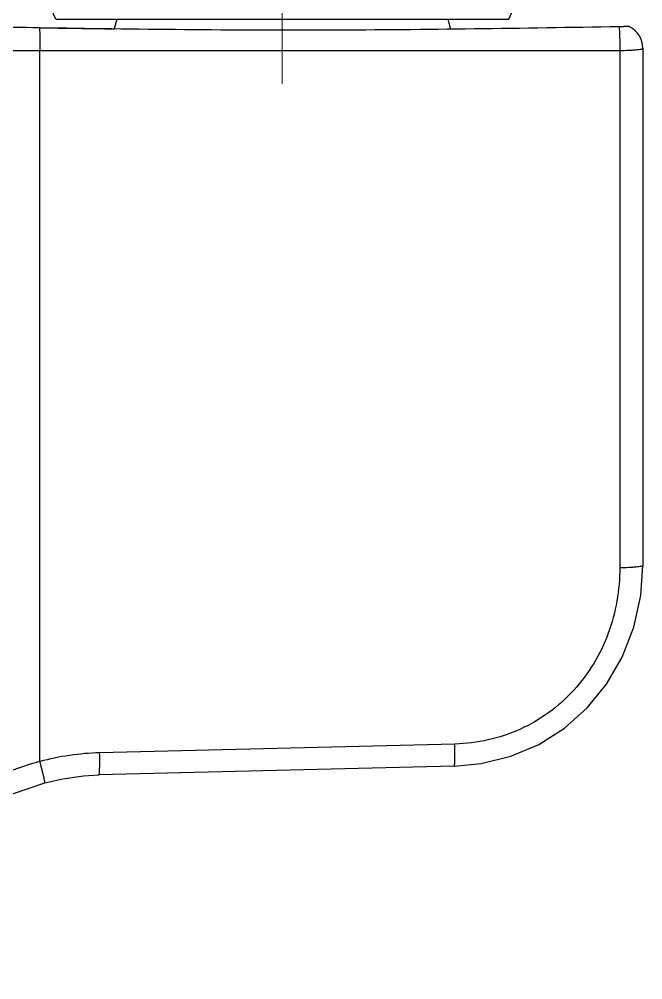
# Model space of a CAD drawing. Extents: x 0 to 1128, y 0 to 827.
# Drawn here: x 302 to 340.5, y 595.8 to 655.2 of the extents above; entities that cross this region are included whole.
import ezdxf

# ---------------------------------------------------------------- set-up
doc = ezdxf.new("R2010")
doc.units = 0
doc.header["$LTSCALE"] = 4
doc.header["$MEASUREMENT"] = 0
doc.linetypes.add('CENTER2', pattern=[28.575, 19.05, -3.175, 3.175, -3.175])
doc.layers.add('Cneter', color=1, linetype='CENTER2', lineweight=13)
doc.layers.add('DEF_LAYER_ASSEM_MEMBER', color=7, linetype='CONTINUOUS')

msp = doc.modelspace()

# ---------------------------------------------------------------- linework, layer by layer
at = {"layer": 'Cneter', "lineweight": 5, "ltscale": 0.5}
msp.add_line((318.228, 674.171), (318.228, 651.171), dxfattribs=at)
at = {"layer": 'DEF_LAYER_ASSEM_MEMBER', "color": 7, "linetype": 'Continuous'}
for p, q in [((304.228, 655.171), (303.728, 656.283)), ((332.228, 655.171), (332.728, 656.283)), ((304.228, 655.171), (332.228, 655.171)), ((307.996, 655.171), (307.835, 654.569)), ((328.461, 655.171), (328.627, 654.549)), ((340.508, 653.371), (340.508, 621.383)), ((328.856, 608.984), (306.901, 608.443))]:
    msp.add_line(p, q, dxfattribs=at)
at = {"layer": 'DEF_LAYER_ASSEM_MEMBER', "color": 9, "linetype": 'Continuous'}
for p, q in [((289.163, 653.242), (303.255, 653.241)), ((303.255, 653.241), (339.086, 653.241)), ((303.255, 609.274), (303.255, 653.241)), ((339.086, 653.241), (339.086, 621.252)), ((328.898, 610.353), (306.943, 609.812))]:
    msp.add_line(p, q, dxfattribs=at)
at = {"layer": 'DEF_LAYER_ASSEM_MEMBER', "color": 7, "linetype": 'Continuous'}
for points in [[(328.856, 608.984), (330.53, 609.142), (332.36, 609.598), (334.083, 610.336), (335.665, 611.34), (337.073, 612.592), (338.275, 614.066), (339.244, 615.736), (339.955, 617.574), (340.383, 619.548), (340.508, 621.383)], [(303.558, 607.954), (304.671, 608.205), (305.938, 608.385), (306.901, 608.443)], [(289.389, 595.778), (290.982, 598.407), (292.893, 600.869), (294.949, 602.983), (297.099, 604.758), (299.31, 606.193), (301.548, 607.281), (303.558, 607.954)]]:
    msp.add_lwpolyline(points, dxfattribs=at)
for centre, radius, start, end in [((325.094, 2112.366), 1457.889, 269.140264, 269.321824), ((339.008, 653.371), 1.5, 0.00123, 63.19502)]:
    msp.add_arc(centre, radius, start, end, dxfattribs=at)
for points, start_tangent, end_tangent in [([(303.219, 654.636), (300.026, 654.69), (296.835, 654.748), (295.241, 654.779), (293.646, 654.81), (292.051, 654.841), (291.253, 654.857), (290.853, 654.865), (290.47, 654.871)], (-0.999873, 0.015939), (-1, 0)), ([(339.044, 654.706), (330.1, 654.566), (321.146, 654.491), (312.184, 654.52), (303.219, 654.636)], (-0.999843, -0.017715), (-0.999873, 0.015939)), ([(339.684, 654.71), (339.67, 654.711), (339.632, 654.712), (339.573, 654.712), (339.495, 654.712), (339.399, 654.711), (339.289, 654.71), (339.044, 654.706)], (-0.879425, 0.476037), (-0.999843, -0.017715))]:
    msp.add_spline(points, degree=3, dxfattribs=dict(at, start_tangent=start_tangent, end_tangent=end_tangent))
at = {"layer": 'DEF_LAYER_ASSEM_MEMBER', "color": 9, "linetype": 'Continuous'}
for points, start_tangent, end_tangent in [([(303.219, 654.636), (303.247, 654.034), (303.255, 653.241)], (0.082129, -0.996622), (-0.00459, -0.999989)), ([(339.044, 654.706), (339.077, 654.097), (339.086, 653.241)], (0.102108, -0.994773), (-0.00459, -0.999989)), ([(339.086, 653.241), (339.636, 653.252), (339.882, 653.265), (340.096, 653.281), (340.271, 653.301), (340.401, 653.323), (340.481, 653.346), (340.508, 653.371)], (0.99999, 0.004568), (-0.005274, 0.999986)), ([(340.508, 621.383), (340.481, 621.358), (340.401, 621.334), (340.271, 621.312), (340.096, 621.293), (339.882, 621.277), (339.636, 621.264), (339.086, 621.252)], (0.005139, -0.999987), (-0.99999, -0.004567)), ([(339.086, 621.252), (338.909, 619.196), (338.372, 617.201), (337.476, 615.339), (336.239, 613.682), (334.698, 612.302), (332.91, 611.262), (330.949, 610.606), (328.898, 610.353)], (-0.000058, -1), (-0.999697, -0.02462)), ([(328.856, 608.984), (328.863, 608.99), (328.869, 609.01), (328.881, 609.086), (328.89, 609.21), (328.897, 609.378), (328.902, 609.584), (328.903, 609.82), (328.898, 610.353)], (0.999694, 0.024727), (-0.020137, 0.999797)), ([(306.943, 609.812), (303.255, 609.274)], (-0.999697, -0.024611), (-0.96706, -0.254547)), ([(306.901, 608.443), (306.908, 608.45), (306.915, 608.469), (306.926, 608.546), (306.936, 608.67), (306.943, 608.838), (306.947, 609.044), (306.948, 609.28), (306.943, 609.812)], (0.999696, 0.024653), (-0.020137, 0.999797)), ([(303.255, 609.274), (294.508, 604.316), (291.056, 600.608), (288.312, 596.348)], (-0.966339, -0.257272), (-0.461738, -0.887016)), ([(303.558, 607.954), (303.56, 607.961), (303.559, 607.981), (303.555, 608.012), (303.547, 608.055), (303.523, 608.176), (303.487, 608.337), (303.44, 608.535), (303.385, 608.763), (303.322, 609.012), (303.255, 609.274)], (0.967062, 0.25454), (-0.251844, 0.967768))]:
    msp.add_spline(points, degree=3, dxfattribs=dict(at, start_tangent=start_tangent, end_tangent=end_tangent))

doc.saveas('drawing.dxf')
